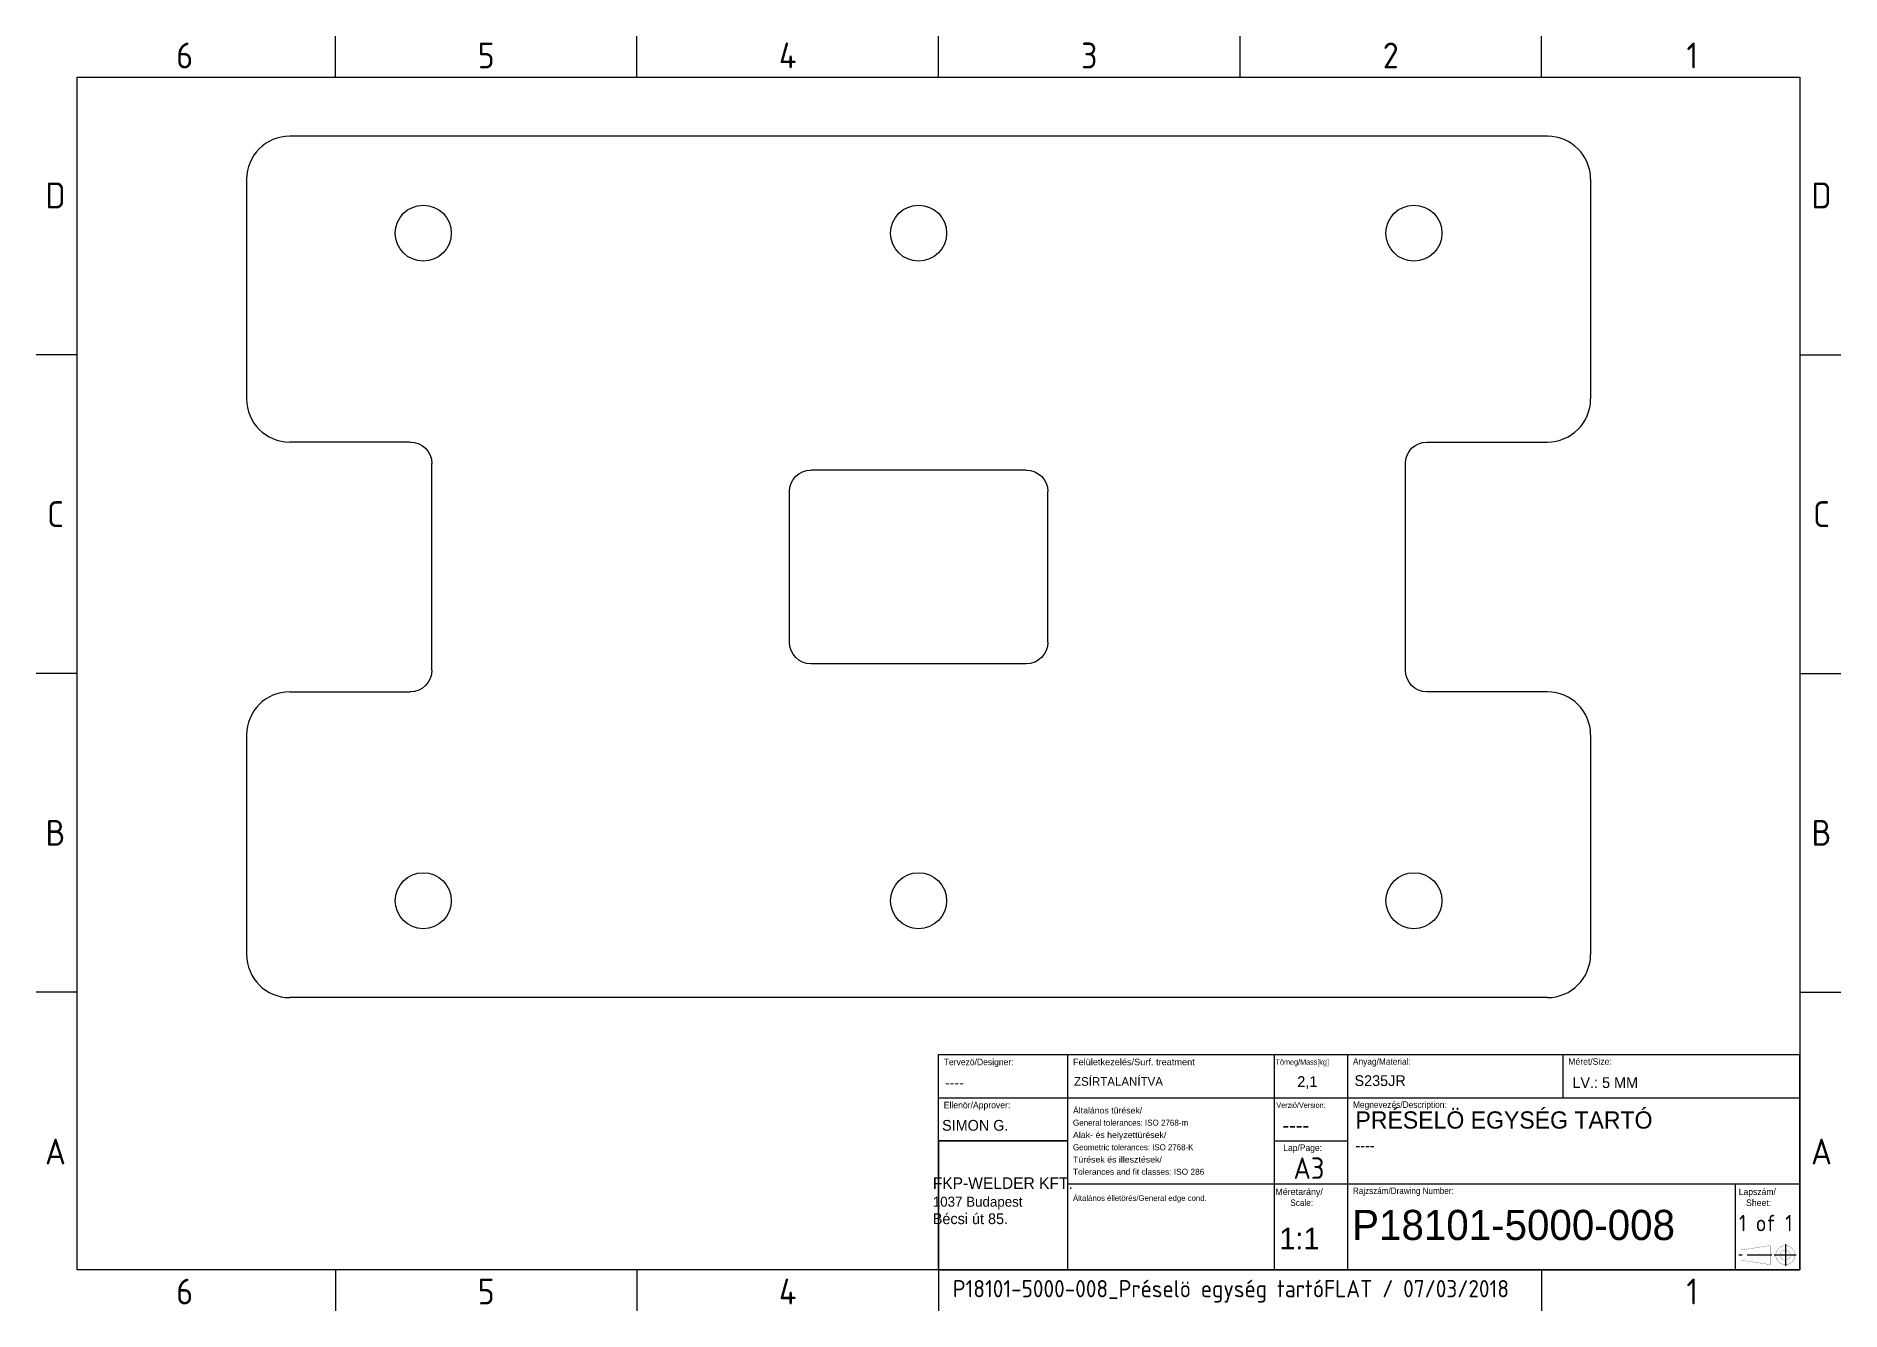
# Model space of a CAD drawing. Extents: x 0 to 420, y 0 to 296.
import ezdxf

# ---------------------------------------------------------------- set-up
doc = ezdxf.new("R2010")
doc.units = 0
doc.header["$LTSCALE"] = 12.7
doc.header["$MEASUREMENT"] = 0
doc.linetypes.add('CENTER', pattern=[0.72, 0.45, -0.09, 0.09, -0.09])
doc.layers.get('0').update_dxf_attribs({"linetype": 'CONTINUOUS'})
for name, color, linetype in [('ANNOTATION_TEXT', 7, 'CONTINUOUS'), ('BORDER_FRAME', 7, 'CONTINUOUS'), ('BORDER_ZONES', 7, 'CONTINUOUS'), ('TITLE_BLOCK', 7, 'CONTINUOUS'), ('VISIBLE', 7, 'CONTINUOUS')]:
    doc.layers.add(name, color=color, linetype=linetype)
doc.styles.add('ONSHAPE-STANDARD', font='ISOCP.SHX')
doc.styles.add('ONSHAPE-STANDARD-NOTESTYLE', font='ARIsoP1.shx', dxfattribs={"height": 2.5})

msp = doc.modelspace()

# ---------------------------------------------------------------- linework, layer by layer
at = {"color": 250, "linetype": 'CONTINUOUS'}
for p, q in [((210, 10), (210, 60)), ((210, 60), (410, 60)), ((240, 10), (240, 60)), ((288, 10), (288, 60)), ((305, 10), (305, 60)), ((355, 50), (355, 60)), ((410, 10), (410, 60)), ((210, 50), (410, 50)), ((210, 40), (240, 40)), ((240, 40), (210, 40)), ((210, 40), (210, 10)), ((240, 10), (240, 40)), ((288, 40), (305, 40)), ((240, 30), (410, 30)), ((395, 10), (395, 30)), ((210, 10), (410, 10)), ((210, 10), (240, 10))]:
    msp.add_line(p, q, dxfattribs=at)
at = {"color": 250, "linetype": 'CENTER'}
for p, q in [((403.44, 13.46), (395.84, 13.46)), ((409.1, 13.46), (403.97, 13.46)), ((406.6, 15.96), (406.6, 10.96))]:
    msp.add_line(p, q, dxfattribs=at)
at = {"color": 7, "linetype": 'CONTINUOUS', "const_width": 0.0488, "flags": 128}
for points in [[(403.08, 15.67), (396.31, 14.64)], [(396.31, 14.64), (396.31, 12.28)], [(403.08, 11.25), (403.08, 15.67)], [(396.31, 12.28), (403.08, 11.25)]]:
    msp.add_lwpolyline(points, dxfattribs=at)
at = {"color": 7, "linetype": 'CONTINUOUS', "const_width": 0.0488}
for points in [[(408.81, 13.46, 0.414214), (406.6, 15.67, 2.414214), (408.81, 13.46)], [(407.78, 13.46, 0.414214), (406.6, 14.64, 2.414214), (407.78, 13.46)]]:
    msp.add_lwpolyline(points, format="xyb", close=True, dxfattribs=at)
at = {"layer": 'BORDER_FRAME'}
for p, q in [((10, 10), (10, 287)), ((10, 287), (410, 287)), ((410, 287), (410, 10)), ((410, 10), (10, 10))]:
    msp.add_line(p, q, dxfattribs=at)
at = {"layer": 'BORDER_ZONES'}
for p, q in [((70, 287), (70, 296.5)), ((140, 287), (140, 296.5)), ((210, 287), (210, 296.5)), ((280, 287), (280, 296.5)), ((350, 287), (350, 296.5)), ((10, 222.5), (0.5, 222.5)), ((410, 222.5), (419.5, 222.5)), ((10, 148.5), (0.5, 148.5)), ((410, 148.5), (419.5, 148.5)), ((10, 74.5), (0.5, 74.5)), ((410, 74.5), (419.5, 74.5)), ((70, 10), (70, 0.5)), ((140, 10), (140, 0.5)), ((210, 10), (210, 0.5)), ((350, 10), (350, 0.5))]:
    msp.add_line(p, q, dxfattribs=at)
at = {"layer": 'VISIBLE'}
for p, q in [((351.38, 273.25), (59.38, 273.25)), ((49.38, 263.25), (49.38, 212.25)), ((361.38, 263.25), (361.38, 212.25)), ((87.38, 202.25), (59.38, 202.25)), ((323.38, 202.25), (351.38, 202.25)), ((92.38, 149.25), (92.38, 197.25)), ((318.38, 149.25), (318.38, 197.25)), ((230.38, 195.75), (180.38, 195.75)), ((175.38, 155.75), (175.38, 190.75)), ((235.38, 155.75), (235.38, 190.75)), ((230.38, 150.75), (180.38, 150.75)), ((59.38, 144.25), (87.38, 144.25)), ((351.38, 144.25), (323.38, 144.25)), ((49.38, 134.25), (49.38, 83.25)), ((361.38, 134.25), (361.38, 83.25)), ((351.38, 73.25), (59.38, 73.25))]:
    msp.add_line(p, q, dxfattribs=at)
for centre in [(90.38, 250.75), (205.38, 250.75), (320.38, 250.75), (90.38, 95.75), (205.38, 95.75), (320.38, 95.75)]:
    msp.add_circle(centre, 6.5, dxfattribs=at)
for centre, start, end in [((59.38, 263.25), 90, 180), ((351.38, 263.25), 0, 90), ((59.38, 212.25), 180, 270), ((351.38, 212.25), 270, 0), ((59.38, 134.25), 90, 180), ((351.38, 134.25), 0, 90), ((59.38, 83.25), 180, 270), ((351.38, 83.25), 270, 0)]:
    msp.add_arc(centre, 10, start, end, dxfattribs=at)
at = {"layer": 'VISIBLE', "extrusion": (-1.22465e-16, 7.4988e-33, -1)}
for centre, start, end in [((-87.38, 197.25), 90, 180), ((-323.38, 197.25), 0, 90), ((-180.38, 190.75), 0, 90), ((-230.38, 190.75), 90, 180), ((-180.38, 155.75), 270, 0), ((-230.38, 155.75), 180, 270), ((-87.38, 149.25), 180, 270), ((-323.38, 149.25), 270, 0)]:
    msp.add_arc(centre, 5, start, end, dxfattribs=at)

# ---------------------------------------------------------------- texts
at = {"color": 7, "linetype": 'CONTINUOUS', "style": 'ONSHAPE-STANDARD-NOTESTYLE', "oblique": 0}
for s, height, width, p in [('Tervezö/Designer:', 1.5, 0.989, (211.22, 57.55)), ('Felületkezelés/Surf. treatment', 1.5, 1.061, (241.22, 57.55)), ('Tömeg/Mass[kg]', 1.3, 0.934, (288.26, 57.65)), ('Anyag/Material:', 1.5, 0.964, (306.22, 57.65)), ('Méret/Size:', 1.5, 0.995, (356.22, 57.65)), ('Ellenör/Approver: ', 1.5, 0.997, (211.22, 47.55)), ('Általános türések/', 1.4, 1.079, (241.22, 46.35)), ('Verzió/Version:', 1.25, 0.978, (288.43, 47.65)), ('Megnevezés/Description:', 1.5, 0.967, (306.22, 47.65)), ('Alak- és helyzettürések/', 1.4, 1.091, (241.22, 40.65)), ('General tolerances: ISO 2768-m', 1.4, 0.992, (241.22, 43.5)), ('Geometric tolerances: ISO 2768-K', 1.4, 0.977, (241.22, 37.8)), ('Lap/Page:', 1.5, 0.981, (290.05, 37.65)), ('Türések és illesztések/', 1.4, 1.09, (241.22, 34.95)), ('Tolerances and fit classes: ISO 286', 1.4, 1.032, (241.22, 32.1)), ('Általános élletörés/General edge cond.', 1.3, 1.036, (241.22, 26.05)), ('Méretarány/', 1.5, 1.031, (288.2, 27.42)), ('Scale:', 1.5, 0.95, (291.68, 24.87)), ('Rajzszám/Drawing Number:', 1.5, 0.937, (306.22, 27.65)), ('Lapszám/', 1.5, 0.989, (395.79, 27.42)), ('Sheet:', 1.5, 1.008, (397.48, 24.87))]:
    msp.add_text(s, height=height, dxfattribs=dict(at, width=width)).set_placement(p)
at = {"style": 'ONSHAPE-STANDARD'}
msp.add_text('A3', height=4.98, dxfattribs=at).set_placement((292.42, 31.16))
at = {"layer": 'ANNOTATION_TEXT', "style": 'ONSHAPE-STANDARD-NOTESTYLE'}
for s, insert, char_height, width, attachment_point in [('\\fARIsoP1.shx|b0|i0|c0|p0;\\H2;ZSÍRTALANÍTVA}', (241.46, 53.76), 2, 43.2559, 4), ('2,1}', (293.3, 55), 2.5, 7.0156, 1), ('\\fARIsoP1.shx|b0|i0|c0|p0;S235JR}', (306.58, 53.95), 2.5, 47.1102, 4), ('\\fARIsoP1.shx|b0|i0|c0|p0;LV.: 5 MM}', (357.17, 53.49), 2.5, 51.6397, 4), ('\\fARIsoP1.shx|b0|i0|c0|p0;----}', (211.48, 53.52), 2.5, 27.4449, 4), ('\\fARIsoP1.shx|b0|i0|c0|p0;\\H4;PRÉSELÖ EGYSÉG TARTÓ{\\H0.625x;\\P----}}', (306.8, 46.83), 4, 102.6654, 1), ('\\fARIsoP1.shx|b0|i0|c0|p0;SIMON G.}', (210.83, 43.57), 2.5, 28.3152, 4), ('\\fARIsoP1.shx|b0|i0|c0|p0;\\H3.5;----}', (289.85, 43.67), 3.5, 13.4734, 4), ('\\fARIsoP1.shx|b0|i0|c0|p0;\\H1.08x;FKP-WELDER KFT.{\\H0.857339x;\\P1037 Budapest}{\\H0.925926x;\\PBécsi út 85.}}', (208.68, 31.51), 2.5, 32.46, 1), ('\\fARIsoP1.shx|b0|i0|c0|p0;\\H7;P18101-5000-008}', (306.03, 20.41), 7, 88.611, 4), ('\\fARIsoP1.shx|b0|i0|c0|p0;\\H5;1:1}', (289.14, 17.29), 5, 14.2126, 4)]:
    msp.add_mtext(s, dxfattribs=dict(at, insert=insert, char_height=char_height, width=width, attachment_point=attachment_point))
at = {"layer": 'BORDER_ZONES', "char_height": 6, "attachment_point": 5, "style": 'ONSHAPE-STANDARD'}
for s, insert in [('6', (35, 292)), ('5', (105, 292)), ('4', (175, 292)), ('3', (245, 292)), ('2', (315, 292)), ('1', (385, 292)), ('D', (5, 259.5)), ('D', (415, 259.5)), ('C', (5, 185.5)), ('C', (415, 185.5)), ('B', (5, 111.5)), ('B', (415, 111.5)), ('A', (5, 37.5)), ('A', (415, 37.5)), ('6', (35, 5)), ('5', (105, 5)), ('4', (175, 5)), ('1', (385, 5))]:
    msp.add_mtext(s, dxfattribs=dict(at, insert=insert))
at = {"layer": 'TITLE_BLOCK', "color": 7, "attachment_point": 8, "style": 'ONSHAPE-STANDARD'}
for s, insert, char_height, width in [('1 of 1}', (402.06, 18.99), 3.81, 41.91), ('{P18101-5000-008_Préselö egység tartóFLAT / 07/03/2018}', (277.88, 2.45), 4, 160.8611)]:
    msp.add_mtext(s, dxfattribs=dict(at, insert=insert, char_height=char_height, width=width))

doc.saveas('drawing.dxf')
